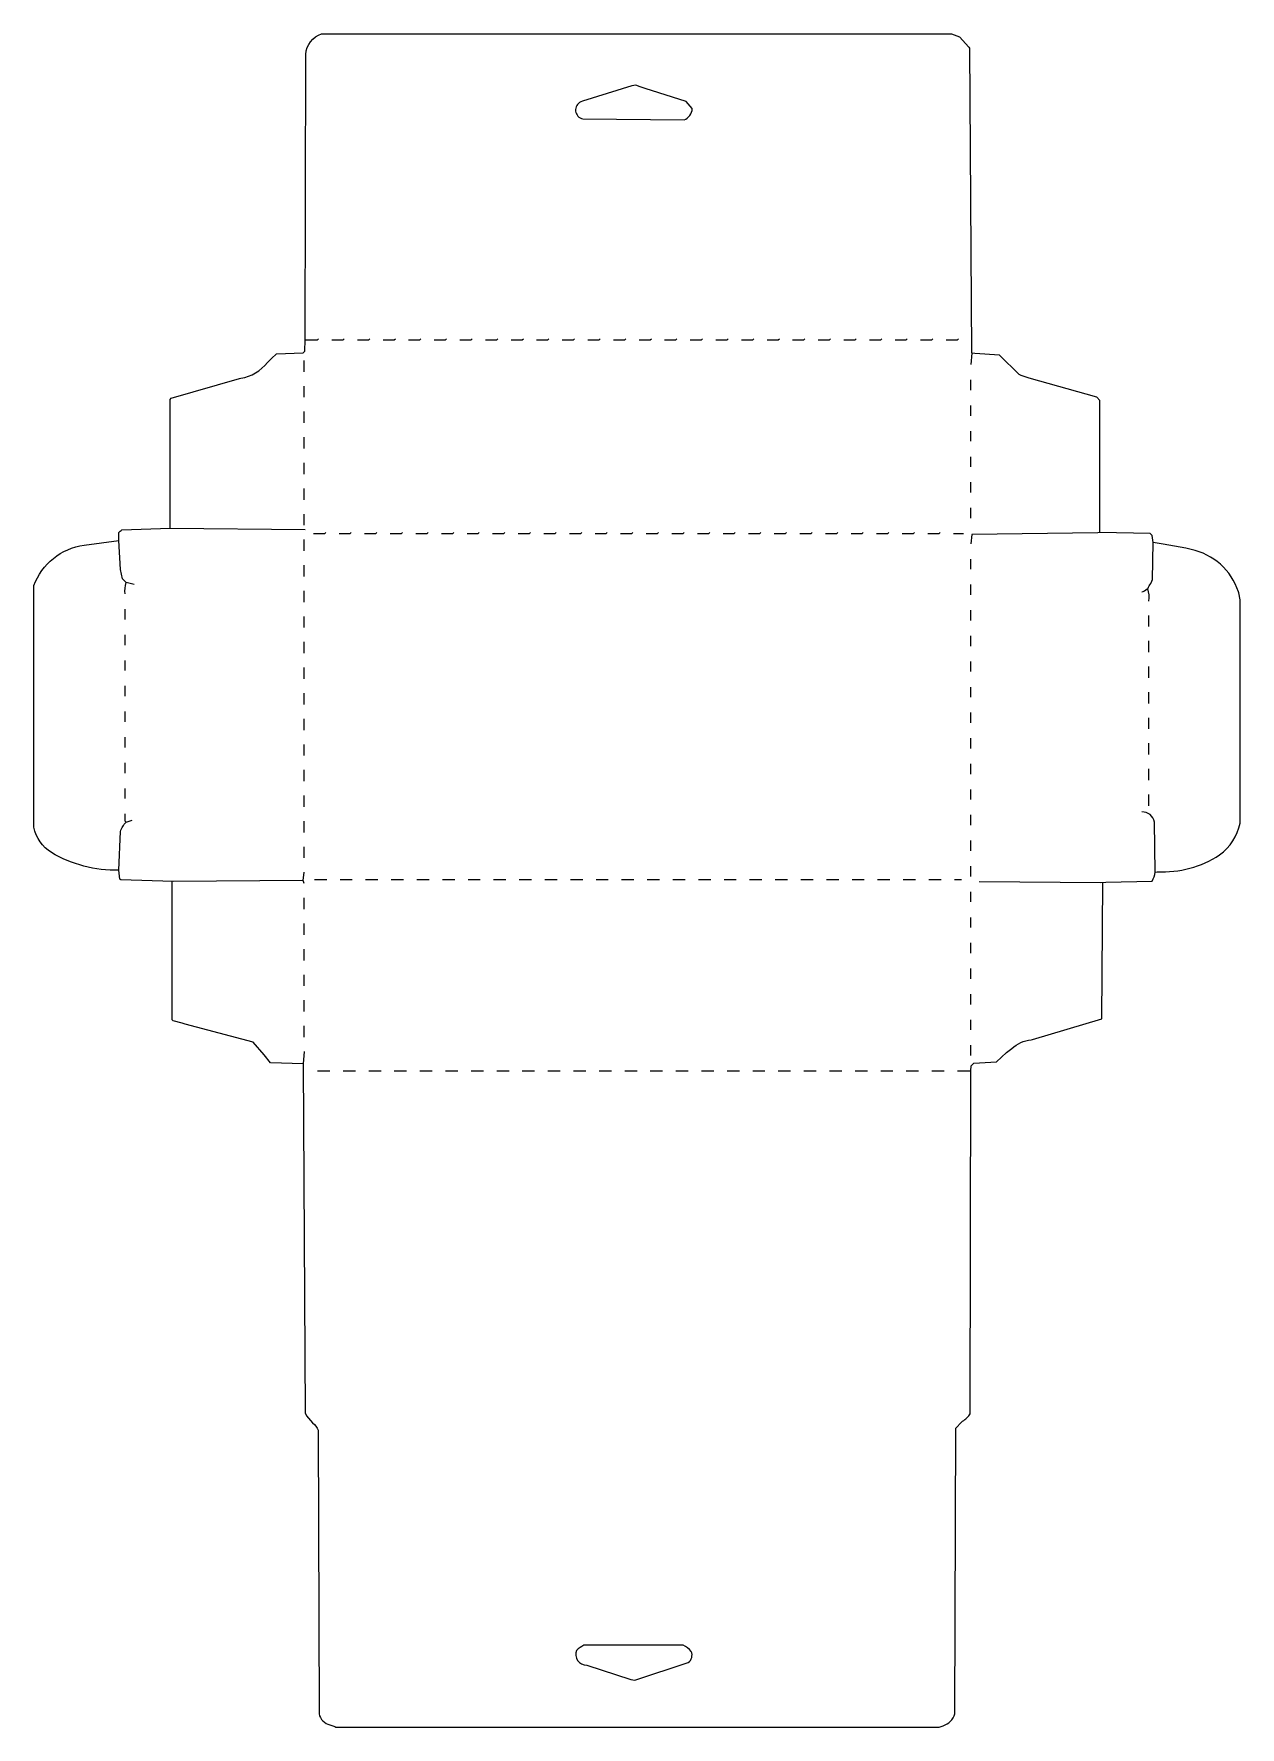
# Model space of a CAD drawing. Extents: x 61 to 1239, y 85 to 1739.
import ezdxf

# ---------------------------------------------------------------- set-up
doc = ezdxf.new("R2010")
doc.units = 0
doc.layers.get('0').update_dxf_attribs({"linetype": 'CONTINUOUS'})

msp = doc.modelspace()

# ---------------------------------------------------------------- linework, layer by layer
at = {"color": 250, "linetype": 'CONTINUOUS'}
for points in [[(194, 1256), (194, 1382), (195, 1383), (261.9, 1402.3), (263.088235, 1402.647059, 0.196045), (289, 1418), (293, 1422), (298.017808, 1426.519178), (323.982192, 1427.480822), (325.544828, 1429.037931), (326, 1440), (326.498208, 1718.998221, -0.30521), (342, 1739), (957, 1739), (965, 1736), (974.2, 1726.1), (974.8, 1724.9), (976.8, 1427.9), (977, 1427), (976, 1416)], [(696, 1655, 0.287411), (704, 1666), (698, 1673), (657.9, 1685.7), (653.1, 1687.3), (649, 1689), (644.9, 1688.3), (596.9, 1673.3), (595.1, 1672.7, 0.7182), (597.019402, 1655.979814), (696, 1655)], [(1102, 1252), (1102, 1381), (1099, 1384), (1032.9, 1402.7), (1031.1, 1403.3, -0.072161), (1023.237188, 1406.249671), (1004, 1425), (979.911765, 1426.647059), (977, 1427)], [(144, 922, -0.138543), (78.18, 939.24, -0.202411), (61, 964), (61, 1200, -0.275483), (110.076923, 1239.615385), (144, 1244)], [(159, 1201), (151, 1203), (147.6, 1206.8), (145.569231, 1215.946154), (144, 1244), (144, 1252, -0.086822), (147.010628, 1254.511101), (194, 1256), (326, 1255)], [(1143, 1194, 0.129316), (1148.1, 1196.8), (1149, 1197, -0.129316), (1151.8, 1202.1), (1152.2, 1202.9), (1153.513869, 1206.013139), (1154, 1242), (1153, 1249), (1151, 1251), (1102, 1252), (1100.1, 1251.7), (977, 1250), (976, 1241)], [(1156, 920), (1158.029183, 920.533074, 0.156371), (1219, 937, 0.182845), (1239, 968), (1239, 1186), (1237.58, 1192.94), (1237.3, 1194.1, 0.268377), (1191.1, 1235.3), (1185.911765, 1236.647059), (1163.95122, 1240.560976), (1154, 1242)], [(1150, 1185, 0.094028), (1149, 1197)], [(984, 911), (1103, 910), (1108.010628, 910.511101), (1152.989372, 911.488899, 0.098852), (1156, 920), (1155.3, 969.1, 0.37487), (1143, 979)], [(325, 909), (324, 912), (197, 911), (145.9, 912.7), (144.952941, 913.211765), (144, 922), (145.485318, 959.986134, -0.099155), (151, 969), (157, 971)], [(325, 745), (324, 733), (325.994101, 392.005831), (327.247059, 389.211765), (333.245902, 382.204918, -0.167034), (338.501805, 374.998208), (339.498195, 98.001792, 0.279287), (350.1, 87.2), (354.911765, 85.647059), (356, 85), (945, 85), (948.911765, 86.352941, 0.258765), (960.501792, 98.001779), (961.498208, 376.998221), (967, 383), (968, 384, 0.113501), (975.501493, 391.001484), (976, 726), (976.405405, 730.932432), (979.021649, 733.523711), (1001, 735), (1011, 744), (1016, 748, -0.154632), (1034.911765, 756.352941), (1036.1, 756.7), (1104.000226, 777.015034), (1105, 910)], [(648, 131), (700, 148, 0.346485), (703, 159, 0.097115), (695, 165), (598, 165, 0.065412), (591, 160, 0.545354), (600.923077, 145.615385), (644.076923, 131.384615), (648, 131)]]:
    msp.add_lwpolyline(points, format="xyb", dxfattribs=at)
at = {"color": 251, "linetype": 'CONTINUOUS'}
for points in [[(326, 1440), (338, 1440), (339, 1441)], [(959, 1251), (969, 1251)]]:
    msp.add_lwpolyline(points, dxfattribs=at)
at = {"color": 252, "linetype": 'CONTINUOUS'}
for points in [[(352, 1440), (363, 1440), (364, 1441)], [(377, 1440), (388, 1440), (389, 1441)], [(402, 1440), (413, 1440), (414, 1441)], [(427, 1440), (438, 1440), (439, 1441)], [(452, 1440), (463, 1440), (464, 1441)], [(477, 1440), (488, 1440), (489, 1441)], [(502, 1440), (513, 1440), (514, 1441)], [(527, 1440), (538, 1440), (539, 1441)], [(552, 1440), (563, 1440), (564, 1441)], [(577, 1440), (588, 1440), (589, 1441)], [(602, 1440), (613, 1440), (614, 1441)], [(627, 1440), (638, 1440), (639, 1441)], [(652, 1440), (663, 1440), (664, 1441)], [(677, 1440), (688, 1440), (689, 1441)], [(702, 1440), (713, 1440), (714, 1441)], [(727, 1440), (738, 1440), (739, 1441)], [(752, 1440), (763, 1440), (764, 1441)], [(777, 1440), (788, 1440), (789, 1441)], [(802, 1440), (813, 1440), (814, 1441)], [(827, 1440), (838, 1440), (839, 1441)], [(852, 1440), (863, 1440), (864, 1441)], [(877, 1440), (888, 1440), (889, 1441)], [(902, 1440), (913, 1440), (914, 1441)], [(927, 1440), (938, 1440), (939, 1441)], [(952, 1440), (963, 1440), (964, 1441)], [(334, 1251), (345, 1251), (346, 1252)], [(359, 1251), (370, 1251), (371, 1252)], [(384, 1251), (395, 1251), (396, 1252)], [(409, 1251), (420, 1251), (421, 1252)], [(434, 1251), (445, 1251), (446, 1252)], [(459, 1251), (470, 1251), (471, 1252)], [(484, 1251), (495, 1251), (496, 1252)], [(509, 1251), (520, 1251), (521, 1252)], [(534, 1251), (545, 1251), (546, 1252)], [(559, 1251), (570, 1251), (571, 1252)], [(584, 1251), (595, 1251), (596, 1252)], [(609, 1251), (620, 1251), (621, 1252)], [(634, 1251), (645, 1251), (646, 1252)], [(659, 1251), (670, 1251), (671, 1252)], [(684, 1251), (695, 1251), (696, 1252)], [(709, 1251), (720, 1251), (721, 1252)], [(734, 1251), (745, 1251), (746, 1252)], [(759, 1251), (770, 1251), (771, 1252)], [(784, 1251), (795, 1251), (796, 1252)], [(809, 1251), (820, 1251), (821, 1252)], [(834, 1251), (845, 1251), (846, 1252)], [(859, 1251), (870, 1251), (871, 1252)], [(884, 1251), (895, 1251), (896, 1252)], [(909, 1251), (920, 1251), (921, 1252)], [(934, 1251), (945, 1251), (946, 1252)]]:
    msp.add_lwpolyline(points, dxfattribs=at)
at = {"color": 250, "linetype": 'CONTINUOUS'}
for points in [[(325, 1409), (325, 1420)], [(325, 1384), (325, 1395)], [(976, 1391), (976, 1401)], [(976, 1366), (976, 1376)], [(325, 1359), (325, 1370)], [(325, 1334), (325, 1345)], [(976, 1341), (976, 1351)], [(976, 1316), (976, 1326)], [(325, 1309), (325, 1320)], [(325, 1284), (325, 1295)], [(976, 1291), (976, 1301)], [(976, 1266), (976, 1276)], [(325, 1259), (325, 1270)], [(325, 1234), (325, 1245)], [(976, 1216), (976, 1226)], [(325, 1209), (325, 1220)], [(325, 1184), (325, 1195)], [(976, 1191), (976, 1201)], [(150, 1167), (150, 1177)], [(976, 1166), (976, 1176)], [(325, 1159), (325, 1170)], [(1150, 1160), (1150, 1171)], [(150, 1142), (150, 1152)], [(325, 1134), (325, 1145)], [(976, 1141), (976, 1151)], [(1150, 1135), (1150, 1146)], [(150, 1117), (150, 1127)], [(976, 1116), (976, 1126)], [(325, 1109), (325, 1120)], [(1150, 1110), (1150, 1121)], [(150, 1092), (150, 1102)], [(325, 1084), (325, 1095)], [(976, 1091), (976, 1101)], [(1150, 1085), (1150, 1096)], [(150, 1067), (150, 1077)], [(976, 1066), (976, 1076)], [(325, 1059), (325, 1070)], [(1150, 1060), (1150, 1071)], [(150, 1042), (150, 1052)], [(325, 1034), (325, 1045)], [(976, 1041), (976, 1051)], [(1150, 1035), (1150, 1046)], [(150, 1017), (150, 1027)], [(976, 1016), (976, 1026)], [(325, 1009), (325, 1020)], [(1150, 1010), (1150, 1021)], [(150, 992), (150, 1002)], [(325, 984), (325, 995)], [(976, 991), (976, 1001)], [(1150, 985), (1150, 996)], [(151, 969), (150, 970), (150, 977)], [(976, 966), (976, 976)], [(325, 959), (325, 970)], [(325, 934), (325, 945)], [(976, 941), (976, 951)], [(324, 733), (292, 734), (285.754098, 741.795082), (275, 754), (208.9, 771.7), (205.911765, 772.647059), (197, 775), (196, 776), (196, 911)], [(324, 912), (325, 920)], [(335, 913), (347, 913)], [(360, 913), (372, 913)], [(385, 913), (397, 913)], [(410, 913), (422, 913)], [(435, 913), (447, 913)], [(460, 913), (472, 913)], [(485, 913), (497, 913)], [(510, 913), (522, 913)], [(535, 913), (547, 913)], [(560, 913), (572, 913)], [(585, 913), (597, 913)], [(610, 913), (622, 913)], [(635, 913), (647, 913)], [(660, 913), (672, 913)], [(685, 913), (697, 913)], [(710, 913), (722, 913)], [(735, 913), (747, 913)], [(760, 913), (772, 913)], [(785, 913), (797, 913)], [(810, 913), (822, 913)], [(835, 913), (847, 913)], [(860, 913), (872, 913)], [(885, 913), (897, 913)], [(910, 913), (922, 913)], [(935, 913), (947, 913)], [(960, 913), (967, 913)], [(976, 916), (976, 926)], [(325, 884), (325, 895)], [(976, 891), (976, 901)], [(325, 859), (325, 870)], [(976, 866), (976, 876)], [(325, 834), (325, 845)], [(976, 841), (976, 851)], [(325, 809), (325, 820)], [(976, 816), (976, 826)], [(325, 784), (325, 795)], [(976, 791), (976, 801)], [(325, 759), (325, 770)], [(976, 766), (976, 776)], [(976, 741), (976, 751)], [(338, 726), (350, 726)], [(363, 726), (375, 726)], [(388, 726), (400, 726)], [(413, 726), (425, 726)], [(438, 726), (450, 726)], [(463, 726), (475, 726)], [(488, 726), (500, 726)], [(513, 726), (525, 726)], [(538, 726), (550, 726)], [(563, 726), (575, 726)], [(588, 726), (600, 726)], [(613, 726), (625, 726)], [(638, 726), (650, 726)], [(663, 726), (675, 726)], [(688, 726), (700, 726)], [(713, 726), (725, 726)], [(738, 726), (750, 726)], [(763, 726), (775, 726)], [(788, 726), (800, 726)], [(813, 726), (825, 726)], [(838, 726), (850, 726)], [(863, 726), (875, 726)], [(888, 726), (900, 726)], [(913, 726), (925, 726)], [(938, 726), (950, 726)], [(963, 726), (976, 726)]]:
    msp.add_lwpolyline(points, dxfattribs=at)
at = {"color": 247, "linetype": 'CONTINUOUS'}
msp.add_lwpolyline([(150, 1192, -0.091428), (151, 1203)], format="xyb", dxfattribs=at)

doc.saveas('drawing.dxf')
